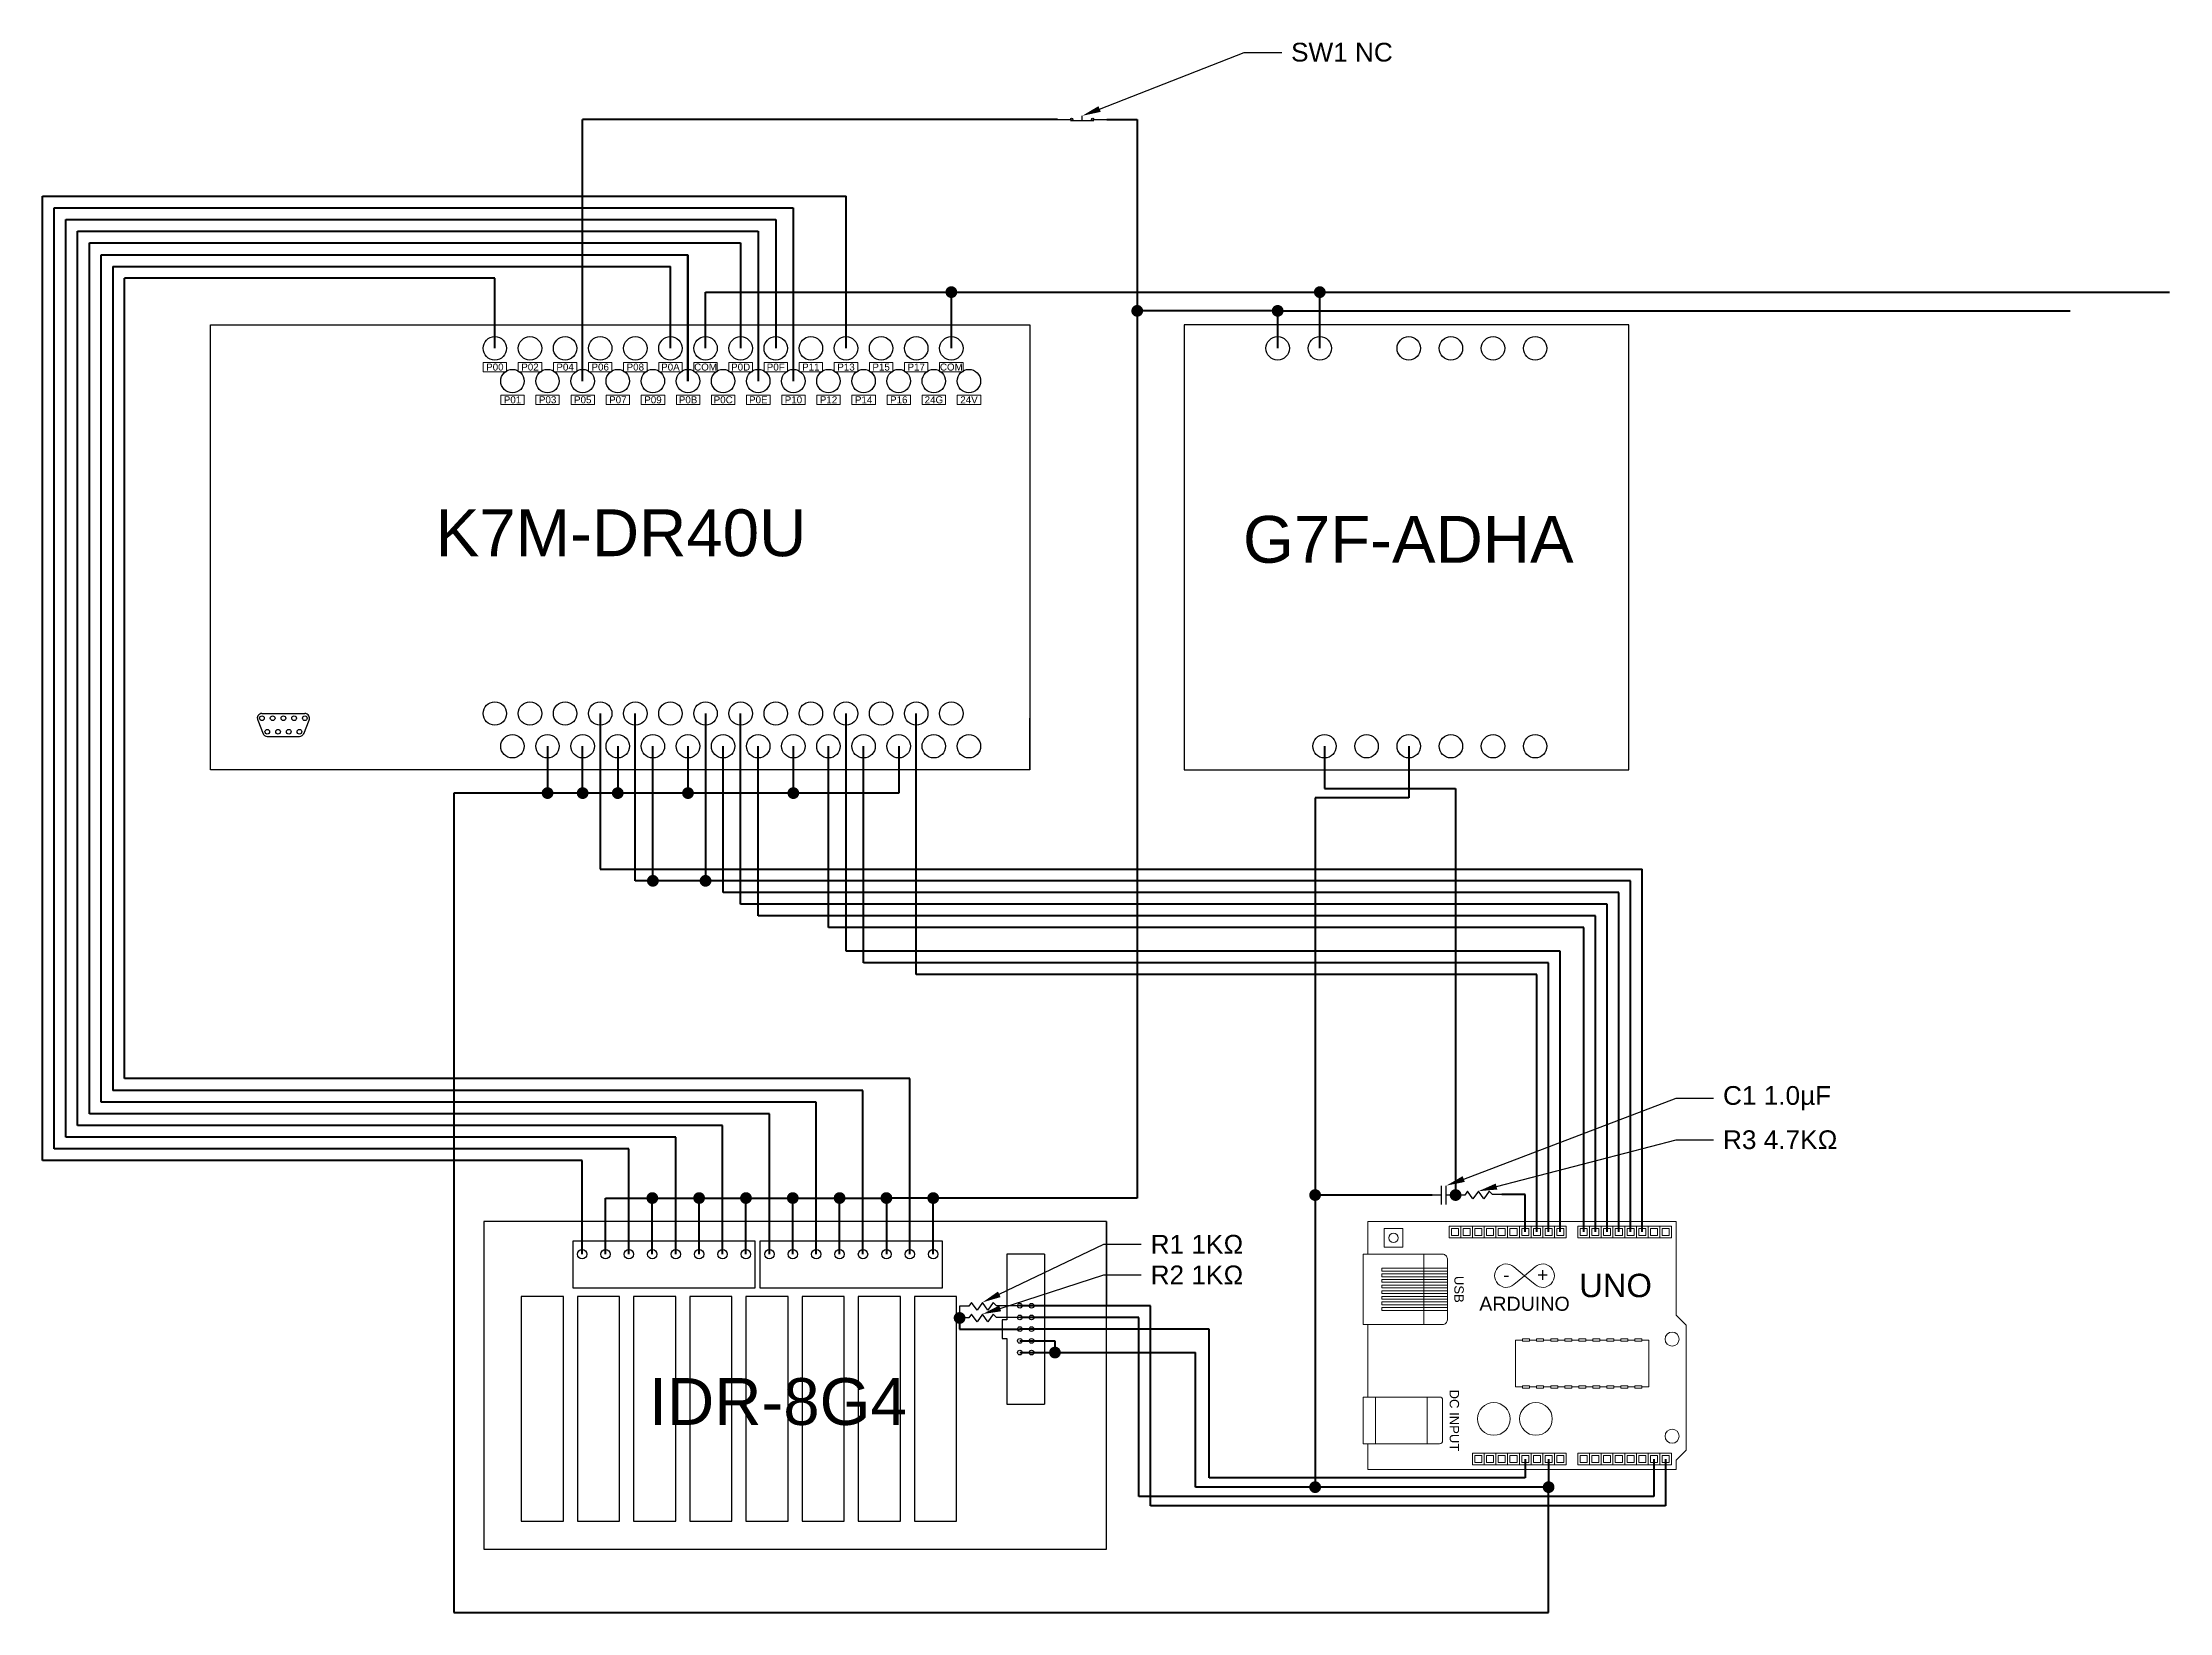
# Model space of a CAD drawing. Header units: millimetres. Extents: x -3 to 451, y -8 to 328.
import ezdxf
from ezdxf import colors
from ezdxf.entities.mleader import LeaderData, LeaderLine
from ezdxf.enums import TextEntityAlignment as Align
from ezdxf.math import Vec2, Vec3

# ---------------------------------------------------------------- set-up
doc = ezdxf.new("R2010")
doc.units = ezdxf.units.MM
for name, color, linetype, lineweight in [('24V', 30, 'Continuous', 50), ('5V', 10, 'Continuous', 50), ('Anotaciones', 170, 'Continuous', 20), ('Comun24v', 80, 'Continuous', 50), ('Comun5v', 80, 'Continuous', 50), ('Señales', 190, 'Continuous', 50)]:
    doc.layers.add(name, color=color, linetype=linetype, lineweight=lineweight)
doc.styles.get("Standard").update_dxf_attribs({"font": 'ARIAL.TTF'})

# ---------------------------------------------------------------- blocks, each defined once
blk = doc.blocks.new('PSERIE')
at = {"color": 0, "lineweight": 5}
blk.add_line((13, 0), (13, 15), dxfattribs=at)
blk.add_lwpolyline([(0, 0), (17, 0, 0.414214), (18, 1), (18, 14, 0.414214), (17, 15), (0, 15)], format="xyb", close=True, dxfattribs=at)
for points in [[(18, 12), (4, 12), (4, 11.4), (18, 11.4)], [(18, 10.2), (4, 10.2), (4, 10.8), (18, 10.8)], [(18, 9), (4, 9), (4, 9.6), (18, 9.6)], [(18, 7.8), (4, 7.8), (4, 8.4), (18, 8.4)], [(18, 6.6), (4, 6.6), (4, 7.2), (18, 7.2)], [(18, 5.4), (4, 5.4), (4, 6), (18, 6)], [(18, 4.2), (4, 4.2), (4, 4.8), (18, 4.8)], [(18, 3), (4, 3), (4, 3.6), (18, 3.6)]]:
    blk.add_lwpolyline(points, dxfattribs=at)
blk = doc.blocks.new('I2C')
at = {"lineweight": 5}
for points in [[(-1.25, 0), (1.25, 0), (1.25, 2.5), (-1.25, 2.5)], [(-0.75, 0.5), (0.75, 0.5), (0.75, 2), (-0.75, 2)]]:
    blk.add_lwpolyline(points, close=True, dxfattribs=at)
blk = doc.blocks.new('CHIP')
at = {"lineweight": 5}
for points in [[(1.5, -5), (0, -5), (0, 5), (1.5, 5)], [(3, 5), (4.5, 5)], [(6, 5), (7.5, 5)], [(9, 5), (10.5, 5)], [(12, 5), (13.5, 5)], [(15, 5), (16.5, 5)], [(18, 5), (19.5, 5)], [(21, 5), (22.5, 5)], [(24, 5), (25.5, 5)], [(27, 5), (28.5, 5), (28.5, -5), (27, -5)], [(4.5, -5), (3, -5)], [(7.5, -5), (6, -5)], [(10.5, -5), (9, -5)], [(13.5, -5), (12, -5)], [(16.5, -5), (15, -5)], [(19.5, -5), (18, -5)], [(22.5, -5), (21, -5)], [(25.5, -5), (24, -5)]]:
    blk.add_lwpolyline(points, dxfattribs=at)
for points in [[(1.5, 4.75), (1.5, 5.25), (3, 5.25), (3, 4.75)], [(4.5, 4.75), (4.5, 5.25), (6, 5.25), (6, 4.75)], [(7.5, 4.75), (7.5, 5.25), (9, 5.25), (9, 4.75)], [(10.5, 4.75), (10.5, 5.25), (12, 5.25), (12, 4.75)], [(13.5, 4.75), (13.5, 5.25), (15, 5.25), (15, 4.75)], [(16.5, 4.75), (16.5, 5.25), (18, 5.25), (18, 4.75)], [(19.5, 4.75), (19.5, 5.25), (21, 5.25), (21, 4.75)], [(22.5, 4.75), (22.5, 5.25), (24, 5.25), (24, 4.75)], [(25.5, 4.75), (25.5, 5.25), (27, 5.25), (27, 4.75)], [(1.5, -4.75), (1.5, -5.25), (3, -5.25), (3, -4.75)], [(4.5, -4.75), (4.5, -5.25), (6, -5.25), (6, -4.75)], [(7.5, -4.75), (7.5, -5.25), (9, -5.25), (9, -4.75)], [(10.5, -4.75), (10.5, -5.25), (12, -5.25), (12, -4.75)], [(13.5, -4.75), (13.5, -5.25), (15, -5.25), (15, -4.75)], [(16.5, -4.75), (16.5, -5.25), (18, -5.25), (18, -4.75)], [(19.5, -4.75), (19.5, -5.25), (21, -5.25), (21, -4.75)], [(22.5, -4.75), (22.5, -5.25), (24, -5.25), (24, -4.75)], [(25.5, -4.75), (25.5, -5.25), (27, -5.25), (27, -4.75)]]:
    blk.add_lwpolyline(points, close=True, dxfattribs=at)

msp = doc.modelspace()

# ---------------------------------------------------------------- linework, layer by layer
for p, q in [((213.35, 311.1), (216.35, 311.1)), ((216.1, 310.85), (221.1, 310.85)), ((218.6, 310.85), (218.6, 311.85)), ((220.85, 311.1), (223.85, 311.1)), ((32.41, 172.2), (32.41, 267.2)), ((32.41, 267.2), (207.41, 267.2)), ((207.41, 267.2), (207.41, 172.2)), ((240.36, 267.2), (240.36, 172.2)), ((335.36, 267.2), (240.36, 267.2)), ((335.36, 172.2), (335.36, 267.2)), ((42.51, 182.78), (43.65, 179.89)), ((43.41, 184.2), (52.57, 184.2)), ((52.33, 179.89), (53.48, 182.78)), ((207.41, 172.2), (207.41, 183.2)), ((44.56, 179.31), (51.43, 179.31)), ((335.36, 172.2), (335.36, 177.2)), ((207.41, 172.2), (32.41, 172.2)), ((240.36, 172.2), (335.36, 172.2)), ((295.36, 79.35), (295.36, 83.35)), ((296.36, 79.35), (296.36, 83.35)), ((300.93, 82.17), (300.36, 81.35)), ((302.08, 80.53), (300.93, 82.17)), ((303.23, 82.17), (302.08, 80.53)), ((304.38, 80.53), (303.23, 82.17)), ((305.52, 82.17), (304.38, 80.53)), ((306.23, 81.46), (305.52, 82.17)), ((295.36, 81.35), (293.36, 81.35)), ((298.36, 81.35), (296.36, 81.35)), ((300.36, 81.35), (298.36, 81.35)), ((308.23, 81.46), (306.23, 81.46)), ((90.79, 75.71), (90.79, 5.71)), ((223.79, 75.71), (90.79, 75.71)), ((90.79, 75.71), (90.79, 68.71)), ((223.79, 5.71), (223.79, 75.71)), ((223.79, 75.71), (223.79, 57.71)), ((148.78, 71.52), (109.78, 71.52)), ((109.78, 71.52), (109.78, 61.52)), ((148.78, 61.52), (148.78, 71.52)), ((188.79, 71.52), (149.79, 71.52)), ((149.79, 71.52), (149.79, 61.52)), ((188.79, 61.52), (188.79, 71.52)), ((210.54, 68.71), (202.54, 68.71)), ((202.54, 68.71), (202.54, 54.71)), ((210.54, 68.71), (210.54, 36.71)), ((107.79, 59.71), (98.79, 59.71)), ((98.79, 59.71), (98.79, 11.71)), ((107.79, 11.71), (107.79, 59.71)), ((109.78, 61.52), (148.78, 61.52)), ((119.79, 59.71), (110.79, 59.71)), ((110.79, 59.71), (110.79, 11.71)), ((119.79, 11.71), (119.79, 59.71)), ((131.79, 59.71), (122.79, 59.71)), ((122.79, 59.71), (122.79, 11.71)), ((131.79, 11.71), (131.79, 59.71)), ((143.79, 59.71), (134.79, 59.71)), ((134.79, 59.71), (134.79, 11.71)), ((143.79, 11.71), (143.79, 59.71)), ((155.79, 59.71), (146.79, 59.71)), ((146.79, 59.71), (146.79, 11.71)), ((149.79, 61.52), (188.79, 61.52)), ((155.79, 11.71), (155.79, 59.71)), ((167.79, 59.71), (158.79, 59.71)), ((158.79, 59.71), (158.79, 11.71)), ((167.79, 11.71), (167.79, 59.71)), ((179.79, 59.71), (170.79, 59.71)), ((170.79, 59.71), (170.79, 11.71)), ((179.79, 11.71), (179.79, 59.71)), ((191.79, 59.71), (182.79, 59.71)), ((182.79, 59.71), (182.79, 11.71)), ((191.79, 11.71), (191.79, 59.71)), ((194.42, 57.6), (192.42, 57.6)), ((192.42, 57.6), (192.42, 55.1)), ((194.42, 55.1), (192.42, 55.1)), ((194.99, 58.42), (194.42, 57.6)), ((194.99, 55.92), (194.42, 55.1)), ((196.14, 56.78), (194.99, 58.42)), ((196.14, 54.28), (194.99, 55.92)), ((197.29, 58.42), (196.14, 56.78)), ((197.29, 55.92), (196.14, 54.28)), ((198.43, 56.78), (197.29, 58.42)), ((198.43, 54.28), (197.29, 55.92)), ((199.58, 58.42), (198.43, 56.78)), ((199.58, 55.92), (198.43, 54.28)), ((200.29, 57.71), (199.58, 58.42)), ((200.29, 55.21), (199.58, 55.92)), ((205.29, 57.71), (200.29, 57.71)), ((205.29, 55.21), (200.29, 55.21)), ((202.54, 54.71), (201.54, 54.71)), ((201.54, 54.71), (201.54, 50.71)), ((201.54, 50.71), (202.54, 50.71)), ((202.54, 50.71), (202.54, 36.71)), ((202.54, 36.71), (210.54, 36.71)), ((98.79, 11.71), (107.79, 11.71)), ((110.79, 11.71), (119.79, 11.71)), ((122.79, 11.71), (131.79, 11.71)), ((134.79, 11.71), (143.79, 11.71)), ((146.79, 11.71), (155.79, 11.71)), ((158.79, 11.71), (167.79, 11.71)), ((170.79, 11.71), (179.79, 11.71)), ((182.79, 11.71), (191.79, 11.71)), ((90.79, 5.71), (223.79, 5.71)), ((90.79, 5.71), (98.79, 5.71))]:
    msp.add_line(p, q)
at = {"lineweight": 5}
for p in [(310.8, 66.04), (310.8, 62.21), (315.36, 66.04), (315.36, 62.21)]:
    msp.add_line(p, (313.08, 64.13), dxfattribs=at)
at = {"color": 0, "lineweight": 5}
for p, q in [((281.27, 28.21), (281.27, 38.21)), ((292.27, 28.21), (292.27, 38.21))]:
    msp.add_line(p, q, dxfattribs=at)
at = {"const_width": 1.23}
for points in [[(297.72, 81.35, 1), (299, 81.35, 1)], [(191.78, 55.1, 1), (193.06, 55.1, 1)]]:
    msp.add_lwpolyline(points, format="xyb", close=True, dxfattribs=at)
at = {"color": 0, "lineweight": 9}
msp.add_lwpolyline([(279.6, 53.71), (279.6, 38.21), (278.6, 38.21), (278.6, 28.21), (279.6, 28.21), (279.6, 22.71), (345.48, 22.71), (345.48, 24.71), (347.6, 26.84), (347.6, 53.59), (345.48, 55.71), (345.48, 75.71), (279.6, 75.71), (279.6, 68.71), (278.6, 68.71), (278.6, 53.71)], close=True, dxfattribs=at)
at = {"lineweight": 5}
msp.add_lwpolyline([(283.1, 70.21), (287.1, 70.21), (287.1, 74.21), (283.1, 74.21)], close=True, dxfattribs=at)
at = {"color": 0, "lineweight": 5}
msp.add_lwpolyline([(279.6, 28.21), (294.94, 28.21, 0.414214), (295.6, 28.88), (295.6, 37.55, 0.414214), (294.94, 38.21), (279.6, 38.21)], format="xyb", dxfattribs=at)
for centre, radius in [((216.35, 311.1), 0.25), ((220.85, 311.1), 0.25), ((93.16, 262.2), 2.5), ((100.66, 262.2), 2.5), ((108.16, 262.2), 2.5), ((115.66, 262.2), 2.5), ((123.16, 262.2), 2.5), ((130.66, 262.2), 2.5), ((138.16, 262.2), 2.5), ((145.66, 262.2), 2.5), ((153.16, 262.2), 2.5), ((160.66, 262.2), 2.5), ((168.16, 262.2), 2.5), ((175.66, 262.2), 2.5), ((183.16, 262.2), 2.5), ((190.66, 262.2), 2.5), ((260.36, 262.2), 2.5), ((269.36, 262.2), 2.5), ((288.36, 262.2), 2.5), ((297.36, 262.2), 2.5), ((306.36, 262.2), 2.5), ((315.36, 262.2), 2.5), ((96.91, 255.2), 2.5), ((104.41, 255.2), 2.5), ((111.91, 255.2), 2.5), ((119.41, 255.2), 2.5), ((126.91, 255.2), 2.5), ((134.41, 255.2), 2.5), ((141.91, 255.2), 2.5), ((149.41, 255.2), 2.5), ((156.91, 255.2), 2.5), ((164.41, 255.2), 2.5), ((171.91, 255.2), 2.5), ((179.41, 255.2), 2.5), ((186.91, 255.2), 2.5), ((194.41, 255.2), 2.5), ((93.16, 184.2), 2.5), ((100.66, 184.2), 2.5), ((108.16, 184.2), 2.5), ((115.66, 184.2), 2.5), ((123.16, 184.2), 2.5), ((130.66, 184.2), 2.5), ((138.16, 184.2), 2.5), ((145.66, 184.2), 2.5), ((153.16, 184.2), 2.5), ((160.66, 184.2), 2.5), ((168.16, 184.2), 2.5), ((175.66, 184.2), 2.5), ((183.16, 184.2), 2.5), ((190.66, 184.2), 2.5), ((43.41, 183.2), 0.5), ((45.7, 183.2), 0.5), ((47.99, 183.2), 0.5), ((50.28, 183.2), 0.5), ((52.57, 183.2), 0.5), ((44.56, 180.31), 0.5), ((46.85, 180.31), 0.5), ((49.14, 180.31), 0.5), ((51.43, 180.31), 0.5), ((96.91, 177.2), 2.5), ((104.41, 177.2), 2.5), ((111.91, 177.2), 2.5), ((119.41, 177.2), 2.5), ((126.91, 177.2), 2.5), ((134.41, 177.2), 2.5), ((141.91, 177.2), 2.5), ((149.41, 177.2), 2.5), ((156.91, 177.2), 2.5), ((164.41, 177.2), 2.5), ((171.91, 177.2), 2.5), ((179.41, 177.2), 2.5), ((186.91, 177.2), 2.5), ((194.41, 177.2), 2.5), ((270.36, 177.2), 2.5), ((279.36, 177.2), 2.5), ((288.36, 177.2), 2.5), ((297.36, 177.2), 2.5), ((306.36, 177.2), 2.5), ((315.36, 177.2), 2.5), ((111.79, 68.71), 1), ((116.79, 68.71), 1), ((121.79, 68.71), 1), ((126.79, 68.71), 1), ((131.79, 68.71), 1), ((136.79, 68.71), 1), ((141.79, 68.71), 1), ((146.79, 68.71), 1), ((151.79, 68.71), 1), ((156.79, 68.71), 1), ((161.79, 68.71), 1), ((166.79, 68.71), 1), ((171.79, 68.71), 1), ((176.79, 68.71), 1), ((181.79, 68.71), 1), ((186.79, 68.71), 1), ((205.29, 57.71), 0.5), ((205.29, 55.21), 0.5), ((207.79, 57.71), 0.5), ((207.79, 55.21), 0.5), ((205.29, 52.71), 0.5), ((205.29, 50.21), 0.5), ((207.79, 52.71), 0.5), ((207.79, 50.21), 0.5), ((205.29, 47.71), 0.5), ((207.79, 47.71), 0.5)]:
    msp.add_circle(centre, radius)
at = {"lineweight": 5}
for centre, radius in [((285.1, 72.21), 1), ((344.6, 50.59), 1.5), ((306.52, 33.53), 3.5), ((315.52, 33.53), 3.5), ((344.6, 29.84), 1.5)]:
    msp.add_circle(centre, radius, dxfattribs=at)
for centre, start, end in [((43.41, 183.2), 90, 205), ((52.57, 183.2), 335, 90), ((44.56, 180.31), 198.2263, 270), ((51.43, 180.31), 270, 341.7737)]:
    msp.add_arc(centre, 1, start, end)
for centre, start, end in [((309.19, 64.13), 50, 310), ((316.97, 64.13), 230, 130)]:
    msp.add_arc(centre, 2.5, start, end, dxfattribs=at)
at = {"layer": '24V'}
for p, q in [((213.35, 311.1), (111.91, 311.1)), ((111.91, 255.2), (111.91, 311.1)), ((223.85, 311.1), (230.36, 311.1)), ((230.36, 311.1), (230.36, 270.2)), ((230.36, 294.34), (230.36, 80.71)), ((260.36, 270.2), (230.36, 270.2)), ((260.36, 262.2), (260.36, 270.2)), ((260.36, 270.2), (429.66, 270.2)), ((116.79, 68.71), (116.79, 80.71)), ((116.79, 80.71), (126.79, 80.71)), ((126.79, 68.71), (126.79, 80.71)), ((126.79, 80.71), (136.79, 80.71)), ((136.79, 68.71), (136.79, 80.71)), ((136.79, 80.71), (146.79, 80.71)), ((146.79, 68.71), (146.79, 80.71)), ((146.79, 80.71), (156.79, 80.71)), ((156.79, 68.71), (156.79, 80.71)), ((156.79, 80.71), (166.79, 80.71)), ((166.79, 68.71), (166.79, 80.71)), ((166.79, 80.71), (176.79, 80.71)), ((186.79, 80.71), (176.79, 80.71)), ((176.79, 80.71), (176.79, 68.71)), ((186.79, 68.71), (186.79, 80.71)), ((230.36, 80.71), (186.79, 80.71))]:
    msp.add_line(p, q, dxfattribs=at)
at = {"layer": '24V', "const_width": 1.23}
for points in [[(229.72, 270.2, 1), (231, 270.2, 1)], [(259.72, 270.2, 1), (261, 270.2, 1)], [(126.15, 80.71, 1), (127.43, 80.71, 1)], [(136.15, 80.71, 1), (137.43, 80.71, 1)], [(146.15, 80.71, 1), (147.43, 80.71, 1)], [(156.15, 80.71, 1), (157.43, 80.71, 1)], [(166.15, 80.71, 1), (167.43, 80.71, 1)], [(176.15, 80.71, 1), (177.43, 80.71, 1)], [(186.15, 80.71, 1), (187.43, 80.71, 1)]]:
    msp.add_lwpolyline(points, format="xyb", close=True, dxfattribs=at)
at = {"layer": '5V'}
for p, q in [((192.42, 55.1), (192.42, 52.71)), ((192.42, 52.71), (205.29, 52.71)), ((207.79, 52.71), (205.29, 52.71)), ((245.73, 52.71), (207.79, 52.71)), ((245.73, 20.96), (245.73, 52.71)), ((313.23, 24.96), (313.23, 20.96)), ((313.23, 20.96), (245.73, 20.96))]:
    msp.add_line(p, q, dxfattribs=at)
at = {"layer": 'Anotaciones'}
for p, q in [((90.66, 259.2), (95.66, 259.2)), ((90.66, 257.2), (90.66, 259.2)), ((95.66, 259.2), (95.66, 257.2)), ((98.16, 259.2), (103.16, 259.2)), ((98.16, 257.2), (98.16, 259.2)), ((103.16, 259.2), (103.16, 257.2)), ((105.66, 259.2), (110.66, 259.2)), ((105.66, 257.2), (105.66, 259.2)), ((110.66, 259.2), (110.66, 257.2)), ((113.16, 259.2), (118.16, 259.2)), ((113.16, 257.2), (113.16, 259.2)), ((118.16, 259.2), (118.16, 257.2)), ((120.66, 259.2), (125.66, 259.2)), ((120.66, 257.2), (120.66, 259.2)), ((125.66, 259.2), (125.66, 257.2)), ((128.16, 259.2), (133.16, 259.2)), ((128.16, 257.2), (128.16, 259.2)), ((133.16, 259.2), (133.16, 257.2)), ((135.66, 259.2), (140.66, 259.2)), ((135.66, 257.2), (135.66, 259.2)), ((140.66, 259.2), (140.66, 257.2)), ((143.16, 259.2), (148.16, 259.2)), ((143.16, 257.2), (143.16, 259.2)), ((148.16, 259.2), (148.16, 257.2)), ((150.66, 259.2), (155.66, 259.2)), ((150.66, 257.2), (150.66, 259.2)), ((155.66, 259.2), (155.66, 257.2)), ((158.16, 259.2), (163.16, 259.2)), ((158.16, 257.2), (158.16, 259.2)), ((163.16, 259.2), (163.16, 257.2)), ((165.66, 259.2), (170.66, 259.2)), ((165.66, 257.2), (165.66, 259.2)), ((170.66, 259.2), (170.66, 257.2)), ((173.16, 259.2), (178.16, 259.2)), ((173.16, 257.2), (173.16, 259.2)), ((178.16, 259.2), (178.16, 257.2)), ((180.66, 259.2), (185.66, 259.2)), ((180.66, 257.2), (180.66, 259.2)), ((185.66, 259.2), (185.66, 257.2)), ((188.16, 259.2), (193.16, 259.2)), ((188.16, 257.2), (188.16, 259.2)), ((193.16, 259.2), (193.16, 257.2)), ((95.66, 257.2), (90.66, 257.2)), ((103.16, 257.2), (98.16, 257.2)), ((110.66, 257.2), (105.66, 257.2)), ((118.16, 257.2), (113.16, 257.2)), ((125.66, 257.2), (120.66, 257.2)), ((133.16, 257.2), (128.16, 257.2)), ((140.66, 257.2), (135.66, 257.2)), ((148.16, 257.2), (143.16, 257.2)), ((155.66, 257.2), (150.66, 257.2)), ((163.16, 257.2), (158.16, 257.2)), ((170.66, 257.2), (165.66, 257.2)), ((178.16, 257.2), (173.16, 257.2)), ((185.66, 257.2), (180.66, 257.2)), ((193.16, 257.2), (188.16, 257.2)), ((94.43, 252.2), (99.43, 252.2)), ((94.43, 250.2), (94.43, 252.2)), ((99.43, 250.2), (94.43, 250.2)), ((99.43, 252.2), (99.43, 250.2)), ((101.93, 252.2), (106.93, 252.2)), ((101.93, 250.2), (101.93, 252.2)), ((106.93, 250.2), (101.93, 250.2)), ((106.93, 252.2), (106.93, 250.2)), ((109.43, 252.2), (114.43, 252.2)), ((109.43, 250.2), (109.43, 252.2)), ((114.43, 250.2), (109.43, 250.2)), ((114.43, 252.2), (114.43, 250.2)), ((116.93, 252.2), (121.93, 252.2)), ((116.93, 250.2), (116.93, 252.2)), ((121.93, 250.2), (116.93, 250.2)), ((121.93, 252.2), (121.93, 250.2)), ((124.43, 252.2), (129.43, 252.2)), ((124.43, 250.2), (124.43, 252.2)), ((129.43, 250.2), (124.43, 250.2)), ((129.43, 252.2), (129.43, 250.2)), ((131.93, 252.2), (136.93, 252.2)), ((131.93, 250.2), (131.93, 252.2)), ((136.93, 250.2), (131.93, 250.2)), ((136.93, 252.2), (136.93, 250.2)), ((139.43, 252.2), (144.43, 252.2)), ((139.43, 250.2), (139.43, 252.2)), ((144.43, 250.2), (139.43, 250.2)), ((144.43, 252.2), (144.43, 250.2)), ((146.93, 252.2), (151.93, 252.2)), ((146.93, 250.2), (146.93, 252.2)), ((151.93, 250.2), (146.93, 250.2)), ((151.93, 252.2), (151.93, 250.2)), ((154.43, 252.2), (159.43, 252.2)), ((154.43, 250.2), (154.43, 252.2)), ((159.43, 250.2), (154.43, 250.2)), ((159.43, 252.2), (159.43, 250.2)), ((161.93, 252.2), (166.93, 252.2)), ((161.93, 250.2), (161.93, 252.2)), ((166.93, 250.2), (161.93, 250.2)), ((166.93, 252.2), (166.93, 250.2)), ((169.43, 252.2), (174.43, 252.2)), ((169.43, 250.2), (169.43, 252.2)), ((174.43, 250.2), (169.43, 250.2)), ((174.43, 252.2), (174.43, 250.2)), ((176.93, 252.2), (181.93, 252.2)), ((176.93, 250.2), (176.93, 252.2)), ((181.93, 250.2), (176.93, 250.2)), ((181.93, 252.2), (181.93, 250.2)), ((184.43, 252.2), (189.43, 252.2)), ((184.43, 250.2), (184.43, 252.2)), ((189.43, 250.2), (184.43, 250.2)), ((189.43, 252.2), (189.43, 250.2)), ((191.93, 252.2), (196.93, 252.2)), ((191.93, 250.2), (191.93, 252.2)), ((196.93, 250.2), (191.93, 250.2)), ((196.93, 252.2), (196.93, 250.2))]:
    msp.add_line(p, q, dxfattribs=at)
at = {"layer": 'Comun24v'}
for p, q in [((138.16, 262.2), (138.16, 274.2)), ((138.16, 274.2), (269.36, 274.2)), ((190.66, 262.2), (190.66, 274.2)), ((269.36, 262.2), (269.36, 274.2)), ((269.36, 274.2), (450.84, 274.2))]:
    msp.add_line(p, q, dxfattribs=at)
at = {"layer": 'Comun24v', "const_width": 1.23}
for points in [[(190.02, 274.2, 1), (191.3, 274.2, 1)], [(268.72, 274.2, 1), (270, 274.2, 1)]]:
    msp.add_lwpolyline(points, format="xyb", close=True, dxfattribs=at)
at = {"layer": 'Comun5v'}
for p, q in [((104.41, 177.2), (104.41, 167.2)), ((111.91, 167.2), (111.91, 177.2)), ((119.41, 177.2), (119.41, 167.2)), ((134.41, 177.2), (134.41, 167.2)), ((156.91, 177.2), (156.91, 167.2)), ((179.41, 177.2), (179.41, 167.2)), ((288.36, 177.2), (288.36, 166.2)), ((84.41, 167.2), (84.41, -7.8)), ((179.41, 167.2), (84.41, 167.2)), ((288.36, 166.2), (268.36, 166.2)), ((268.36, 166.2), (268.36, 81.35)), ((293.36, 81.35), (268.36, 81.35)), ((268.36, 81.35), (268.36, 18.96)), ((205.29, 50.21), (207.79, 50.21)), ((207.79, 50.21), (212.79, 50.21)), ((212.79, 50.21), (212.79, 47.71)), ((205.29, 47.71), (207.79, 47.71)), ((207.79, 47.71), (242.79, 47.71)), ((242.79, 18.96), (242.79, 47.71)), ((318.23, 24.96), (318.23, 19.96)), ((318.23, 18.96), (242.79, 18.96)), ((318.23, -7.8), (318.23, 19.96)), ((84.41, -7.8), (318.23, -7.8))]:
    msp.add_line(p, q, dxfattribs=at)
at = {"layer": 'Comun5v', "const_width": 1.23}
for points in [[(103.77, 167.2, 1), (105.05, 167.2, 1)], [(111.27, 167.2, 1), (112.55, 167.2, 1)], [(118.77, 167.2, 1), (120.05, 167.2, 1)], [(133.77, 167.2, 1), (135.05, 167.2, 1)], [(156.27, 167.2, 1), (157.55, 167.2, 1)], [(267.72, 81.35, 1), (269, 81.35, 1)], [(212.15, 47.71, 1), (213.43, 47.71, 1)], [(267.72, 18.96, 1), (269, 18.96, 1)], [(317.59, 18.96, 1), (318.87, 18.96, 1)]]:
    msp.add_lwpolyline(points, format="xyb", close=True, dxfattribs=at)
at = {"layer": 'Señales'}
for p, q in [((-3.45, 88.71), (-3.45, 294.7)), ((-3.45, 294.7), (168.16, 294.7)), ((-0.95, 91.21), (-0.95, 292.2)), ((-0.95, 292.2), (156.91, 292.2)), ((156.91, 292.2), (156.91, 255.2)), ((168.16, 262.2), (168.16, 294.7)), ((1.55, 93.71), (1.55, 289.7)), ((1.55, 289.7), (153.16, 289.7)), ((4.05, 96.21), (4.05, 287.2)), ((4.05, 287.2), (149.41, 287.2)), ((149.41, 287.2), (149.41, 255.2)), ((153.16, 289.7), (153.16, 262.2)), ((6.55, 98.71), (6.55, 284.7)), ((6.55, 284.7), (145.66, 284.7)), ((9.05, 101.21), (9.05, 282.2)), ((9.05, 282.2), (134.41, 282.2)), ((134.41, 277.2), (134.41, 282.2)), ((134.41, 282.2), (134.41, 255.2)), ((145.66, 284.7), (145.66, 262.2)), ((11.55, 279.7), (130.66, 279.7)), ((11.55, 279.7), (11.55, 103.71)), ((93.16, 277.2), (14.05, 277.2)), ((14.05, 106.21), (14.05, 277.2)), ((93.16, 262.2), (93.16, 277.2)), ((130.66, 262.2), (130.66, 279.7)), ((134.41, 255.2), (134.41, 277.2)), ((115.66, 184.2), (115.66, 150.96)), ((123.16, 148.46), (123.16, 184.2)), ((138.16, 184.2), (138.16, 148.46)), ((145.66, 143.46), (145.66, 184.2)), ((168.16, 133.46), (168.16, 184.2)), ((183.16, 128.46), (183.16, 184.2)), ((126.91, 148.46), (126.91, 177.2)), ((141.91, 145.96), (141.91, 177.2)), ((149.41, 140.96), (149.41, 177.2)), ((164.41, 138.46), (164.41, 177.2)), ((171.91, 130.96), (171.91, 177.2)), ((270.36, 177.2), (270.36, 168.2)), ((270.36, 168.2), (298.36, 168.2)), ((298.36, 168.2), (298.36, 81.35)), ((115.66, 150.96), (338.23, 150.96)), ((338.23, 73.46), (338.23, 150.96)), ((126.91, 148.46), (123.16, 148.46)), ((335.73, 148.46), (126.91, 148.46)), ((333.23, 145.96), (141.91, 145.96)), ((333.23, 73.46), (333.23, 145.96)), ((335.73, 73.46), (335.73, 148.46)), ((330.73, 143.46), (145.66, 143.46)), ((328.23, 140.96), (149.41, 140.96)), ((328.23, 73.46), (328.23, 140.96)), ((330.73, 73.46), (330.73, 143.46)), ((325.73, 138.46), (164.41, 138.46)), ((325.73, 73.46), (325.73, 138.46)), ((320.73, 133.46), (168.16, 133.46)), ((320.73, 73.46), (320.73, 133.46)), ((318.23, 130.96), (171.91, 130.96)), ((315.73, 128.46), (183.16, 128.46)), ((315.73, 73.46), (315.73, 128.46)), ((318.23, 73.46), (318.23, 130.96)), ((181.79, 106.21), (14.05, 106.21)), ((181.79, 68.71), (181.79, 106.21)), ((161.79, 101.21), (9.05, 101.21)), ((171.79, 103.71), (11.55, 103.71)), ((161.79, 68.71), (161.79, 101.21)), ((171.79, 68.71), (171.79, 103.71)), ((141.79, 96.21), (4.05, 96.21)), ((151.79, 98.71), (6.55, 98.71)), ((141.79, 68.71), (141.79, 96.21)), ((151.79, 68.71), (151.79, 98.71)), ((121.79, 91.21), (-0.95, 91.21)), ((131.79, 93.71), (1.55, 93.71)), ((121.79, 88.71), (121.79, 91.21)), ((131.79, 68.71), (131.79, 93.71)), ((111.79, 88.71), (-3.45, 88.71)), ((111.79, 68.71), (111.79, 88.71)), ((121.79, 68.71), (121.79, 88.71)), ((313.23, 81.46), (308.23, 81.46)), ((313.23, 73.46), (313.23, 81.46)), ((207.79, 57.71), (205.29, 57.71)), ((207.79, 55.21), (205.29, 55.21)), ((233.23, 57.71), (207.79, 57.71)), ((230.73, 55.21), (207.79, 55.21)), ((230.73, 16.96), (230.73, 55.21)), ((233.23, 14.96), (233.23, 57.71)), ((340.73, 24.96), (340.73, 16.96)), ((343.23, 24.96), (343.23, 14.96)), ((340.73, 16.96), (230.73, 16.96)), ((343.23, 14.96), (233.23, 14.96))]:
    msp.add_line(p, q, dxfattribs=at)
at = {"layer": 'Señales', "const_width": 1.23}
for points in [[(126.27, 148.46, 1), (127.55, 148.46, 1)], [(137.52, 148.46, 1), (138.8, 148.46, 1)]]:
    msp.add_lwpolyline(points, format="xyb", close=True, dxfattribs=at)

# ---------------------------------------------------------------- block references
at = {"lineweight": 5, "xscale": -1, "rotation": 180}
for p in [(298.23, 74.71), (300.73, 74.71), (303.23, 74.71), (305.73, 74.71), (308.23, 74.71), (310.73, 74.71), (313.23, 74.71), (315.73, 74.71), (318.23, 74.71), (320.73, 74.71), (325.73, 74.71), (328.23, 74.71), (330.73, 74.71), (333.23, 74.71), (335.73, 74.71), (338.23, 74.71), (340.73, 74.71), (343.23, 74.71)]:
    msp.add_blockref('I2C', p, dxfattribs=at)
at = {"lineweight": 5}
for name, p in [('PSERIE', (278.6, 53.71)), ('CHIP', (311.17, 45.37)), ('I2C', (303.23, 23.71)), ('I2C', (305.73, 23.71)), ('I2C', (308.23, 23.71)), ('I2C', (310.73, 23.71)), ('I2C', (313.23, 23.71)), ('I2C', (315.73, 23.71)), ('I2C', (318.23, 23.71)), ('I2C', (320.73, 23.71)), ('I2C', (325.73, 23.71)), ('I2C', (328.23, 23.71)), ('I2C', (330.73, 23.71)), ('I2C', (333.23, 23.71)), ('I2C', (335.73, 23.71)), ('I2C', (338.23, 23.71)), ('I2C', (340.73, 23.71)), ('I2C', (343.23, 23.71))]:
    msp.add_blockref(name, p, dxfattribs=at)

# ---------------------------------------------------------------- texts
for s, p in [('USB', (299.1, 61.21)), ('DC INPUT', (298.1, 33.21))]:
    msp.add_text(s, height=2, rotation=270, dxfattribs=at).set_placement(p, align=Align.MIDDLE_CENTER)
for s, height, p in [('-', 3, (309.19, 64.33)), ('+', 3, (316.97, 64.33)), ('UNO', 5, (332.53, 62.04)), ('ARDUINO', 3, (313.08, 58.13))]:
    msp.add_text(s, height=height, dxfattribs=at).set_placement(p, align=Align.MIDDLE_CENTER)
at = {"char_height": 10, "attachment_point": 1}
for s, width, insert in [('K7M-DR40U', 60.6798, (80.51, 227.8)), ('G7F-ADHA', 49.1693, (252.95, 226.4)), ('IDR-8G4', 60.6798, (126.05, 42.25))]:
    msp.add_mtext_dynamic_manual_height_columns(s, width=width, gutter_width=12.5, heights=[0], dxfattribs=dict(at, insert=insert))
at = {"layer": 'Anotaciones'}
for s, p in [('P00', (93.16, 257.45)), ('P02', (100.66, 257.45)), ('P04', (108.16, 257.45)), ('P06', (115.66, 257.45)), ('P08', (123.16, 257.45)), ('P0A', (130.66, 257.45)), ('COM', (138.16, 257.45)), ('P0D', (145.66, 257.45)), ('P0F', (153.16, 257.45)), ('P11', (160.66, 257.45)), ('P13', (168.16, 257.45)), ('P15', (175.66, 257.45)), ('P17', (183.16, 257.45)), ('COM', (190.66, 257.45)), ('P01', (96.93, 250.45)), ('P03', (104.43, 250.45)), ('P05', (111.93, 250.45)), ('P07', (119.43, 250.45)), ('P09', (126.93, 250.45)), ('P0B', (134.43, 250.45)), ('P0C', (141.93, 250.45)), ('P0E', (149.43, 250.45)), ('P10', (156.93, 250.45)), ('P12', (164.43, 250.45)), ('P14', (171.93, 250.45)), ('P16', (179.43, 250.45)), ('24G', (186.93, 250.45)), ('24V', (194.43, 250.45))]:
    msp.add_text(s, height=1.5, dxfattribs=at).set_placement(p, align=Align.CENTER)

# ---------------------------------------------------------------- leaders
ml = msp.add_multileader_mtext('Standard', dxfattribs=at)
ml.set_content('SW1 NC', color=256)
ml.set_leader_properties()
ml.build(insert=Vec2(0, 0))
ctx = ml.context
ctx.base_point, ctx.plane_origin = Vec3(261.22, 325.41), Vec3(218.6, 312.35)
notes = []
notes.append((ctx, [(0, (1, 1, 0), (253.22, 325.41), (1, 0), 8, [(0, [(218.6, 311.85)], 0, [])])]))
ctx.mtext.insert, ctx.mtext.flow_direction = Vec3(263.22, 327.45), 5
ml = msp.add_multileader_mtext('Standard', dxfattribs=at)
ml.set_content('C1 1.0µF', color=256)
ml.set_leader_properties()
ml.build(insert=Vec2(0, 0))
ctx = ml.context
ctx.base_point, ctx.plane_origin = Vec3(353.48, 102.07), Vec3(296.36, 83.35)
notes.append((ctx, [(0, (1, 1, 0), (345.48, 102.07), (1, 0), 8, [(0, [(296.36, 83.35)], 0, [])])]))
ctx.mtext.insert, ctx.mtext.flow_direction = Vec3(355.48, 104.62), 5
ml = msp.add_multileader_mtext('Standard', dxfattribs=at)
ml.set_content('R3 4.7KΩ', color=256)
ml.set_leader_properties()
ml.build(insert=Vec2(0, 0))
ctx = ml.context
ctx.base_point, ctx.plane_origin = Vec3(353.48, 93.13), Vec3(303.23, 82.17)
notes.append((ctx, [(0, (1, 1, 0), (345.48, 93.13), (1, 0), 8, [(0, [(303.23, 82.17)], 0, [])])]))
ctx.mtext.insert, ctx.mtext.flow_direction = Vec3(355.48, 95.17), 5
ml = msp.add_multileader_mtext('Standard', dxfattribs=at)
ml.set_content('R1 1KΩ', color=256)
ml.set_leader_properties()
ml.build(insert=Vec2(0, 0))
ctx = ml.context
ctx.base_point, ctx.plane_origin = Vec3(231.23, 70.85), Vec3(197.29, 58.42)
notes.append((ctx, [(0, (1, 1, 0), (223.23, 70.85), (1, 0), 8, [(0, [(197.29, 58.42)], 0, [])])]))
ctx.mtext.insert, ctx.mtext.flow_direction = Vec3(233.23, 72.85), 5
ml = msp.add_multileader_mtext('Standard', dxfattribs=at)
ml.set_content('R2 1KΩ', color=256)
ml.set_leader_properties()
ml.build(insert=Vec2(0, 0))
ctx = ml.context
ctx.base_point, ctx.plane_origin = Vec3(231.23, 64.3), Vec3(197.29, 55.92)
notes.append((ctx, [(0, (1, 1, 0), (223.23, 64.3), (1, 0), 8, [(0, [(197.29, 55.92)], 0, [])])]))
ctx.mtext.insert, ctx.mtext.flow_direction = Vec3(233.23, 66.3), 5
for ctx, leaders in notes:
    for number, flags, end, landing, length, lines in leaders:
        leader = LeaderData()
        leader.index, (leader.has_last_leader_line, leader.has_dogleg_vector, leader.attachment_direction) = number, flags
        leader.last_leader_point, leader.dogleg_vector, leader.dogleg_length = Vec3(end), Vec3(landing), length
        for number, points, colour, breaks in lines:
            line = LeaderLine()
            line.index, line.vertices, line.color, line.breaks = number, Vec3.list(points), colors.encode_raw_color(colour), breaks
            leader.lines.append(line)
        ctx.leaders.append(leader)

doc.saveas('drawing.dxf')
